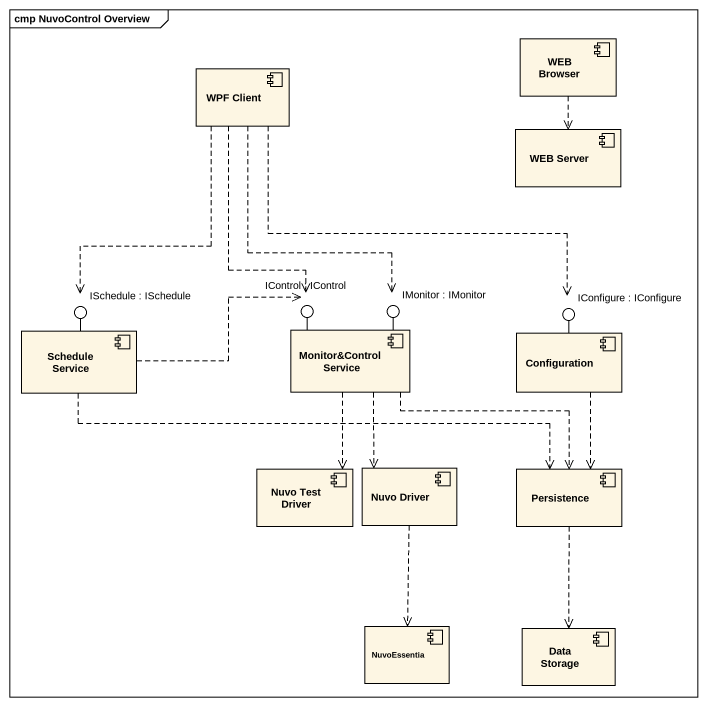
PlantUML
@startuml
mainframe cmp NuvoControl Overview
component "WEB Browser" as WEB_Browser
component "WPF Client" as WPF_Client
component "WEB Server" as WEB_Server
() "ISchedule : ISchedule" as ISchedule
() "IControl : IControl" as IControl
() "IMonitor : IMonitor" as IMonitor
() "IConfigure : IConfigure" as IConfigure
component "Schedule Service" as Schedule_Service
component "Monitor&Control Service" as Monitor_Control_Service
component Configuration
component "Nuvo Test Driver" as Nuvo_Test_Driver
component "Nuvo Driver" as Nuvo_Driver
component Persistence
component NuvoEssentia
component "Data Storage" as Data_Storage
Schedule_Service -up- ISchedule
Monitor_Control_Service -up- IControl
Monitor_Control_Service -up- IMonitor
Configuration -up- IConfigure
WEB_Browser ..> WEB_Server
WPF_Client ..> ISchedule
WPF_Client ..> IControl
WPF_Client ..> IMonitor
WPF_Client ..> IConfigure
Schedule_Service .right.> IControl
Schedule_Service .right.> Persistence
Monitor_Control_Service ..> Nuvo_Test_Driver
Monitor_Control_Service ..> Nuvo_Driver
Monitor_Control_Service ..> Persistence
Configuration ..> Persistence
Nuvo_Driver ..> NuvoEssentia
Persistence ..> Data_Storage
@enduml
